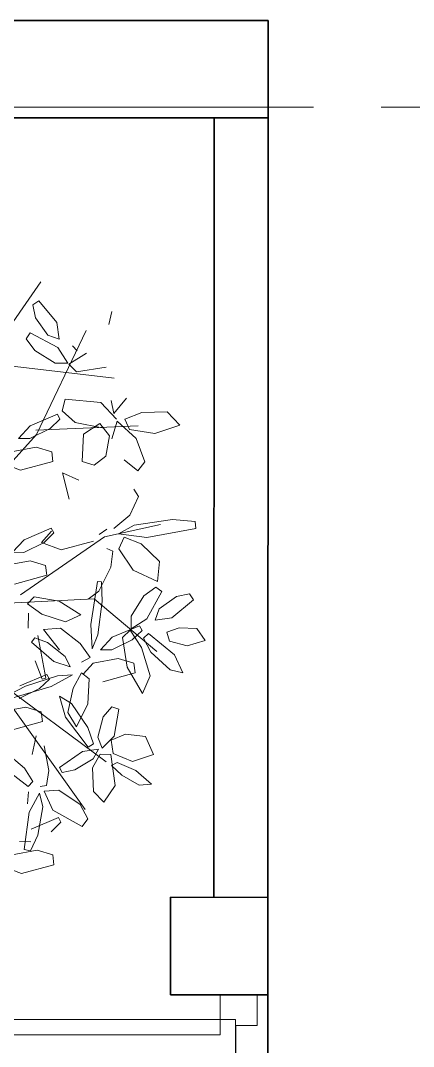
# Model space of a CAD drawing. Header units: inches. Extents: x 17146 to 31738, y -8920 to -2452.
# Drawn here: x 21816.1 to 21852.4, y -6522.3 to -6427.5 of the extents above; entities that cross this region are included whole.
import ezdxf

# ---------------------------------------------------------------- set-up
doc = ezdxf.new("R2010")
doc.units = ezdxf.units.IN
doc.header["$LTSCALE"] = 25
doc.header["$MEASUREMENT"] = 0
doc.linetypes.add('CENTER', pattern=[2, 1.25, -0.25, 0.25, -0.25])
doc.layers.get('Defpoints').update_dxf_attribs({"color": 251})
for name, color, linetype, lineweight in [('Center line', 252, 'CENTER', 20), ('Column', 130, 'Continuous', 35), ('Door-window', 40, 'Continuous', 15), ('plants', 105, 'Continuous', 18), ('Wall-Section', 6, 'Continuous', 35)]:
    doc.layers.add(name, color=color, linetype=linetype, lineweight=lineweight)

# ---------------------------------------------------------------- blocks, each defined once
blk = doc.blocks.new('*U54')
at = {"lineweight": 20}
for points in [[(2, 1.5), (2, 39.5), (3.25, 39.47), (3.25, 1.5)], [(0, 1.5), (0, -1.5), (2.5, -1.5), (2.5, 0.25), (2, 0.25), (2, 1.5)], [(42, 1.5), (42, -1.5), (39.5, -1.5), (39.5, 0.25), (40, 0.25), (40, 1.5)]]:
    blk.add_lwpolyline(points, close=True, dxfattribs=at)
at = {"lineweight": 13}
blk.add_arc((2, 1.5), 38, 360, 90, dxfattribs=at)
at = {"layer": 'Defpoints'}
blk.add_line((2.5, 0.25), (39.5, 0.25), dxfattribs=at)
blk = doc.blocks.new('grid')
at = {"layer": 'Center line'}
blk.add_line((-175, -1), (774, -1), dxfattribs=at)
blk = doc.blocks.new('Planta(planta)002')
at = {"color": 62}
for p, q in [((0.1782, 0.8387), (0.1608, 0.8226)), ((0.1774, 0.7988), (0.1782, 0.8387)), ((0.1608, 0.8226), (0.1525, 0.7843)), ((-0.0641, 0.8036), (-0.0517, 0.7893)), ((0.1647, 0.7615), (0.1774, 0.7988)), ((0.1862, 0.7821), (0.2237, 0.8033)), ((0.2237, 0.8033), (0.2388, 0.7685)), ((-0.0517, 0.7893), (-0.0651, 0.7609)), ((0.0126, 0.7311), (0.0271, 0.7943)), ((0.0271, 0.7943), (0.0459, 0.7928)), ((0.0459, 0.7928), (0.0563, 0.7632)), ((0.0903, 0.7942), (0.1292, 0.7888)), ((0.0921, 0.7652), (0.0903, 0.7942)), ((0.1292, 0.7888), (0.1682, 0.742)), ((0.1525, 0.7843), (0.153, 0.7573)), ((0.1722, 0.7439), (0.1862, 0.7821)), ((0.0058, 0.7586), (-0.0205, 0.7568)), ((0.0093, 0.7487), (0.0058, 0.7586)), ((0.0563, 0.7632), (0.0491, 0.7141)), ((0.125, 0.7326), (0.0921, 0.7652)), ((0.153, 0.7573), (0.1647, 0.7615)), ((0.2388, 0.7685), (0.216, 0.7367)), ((-0.0209, 0.6998), (-0.0807, 0.7413)), ((-0.0747, 0.7516), (-0.0427, 0.7422)), ((-0.0427, 0.7422), (0.0047, 0.7125)), ((-0.0425, 0.7248), (0.0093, 0.7487)), ((0.1682, 0.742), (0.1546, 0.726)), ((0.1888, 0.7239), (0.1722, 0.7439)), ((0.216, 0.7367), (0.1888, 0.7239)), ((0.3663, 0.7168), (0.3784, 0.7393)), ((0.3784, 0.7393), (0.3936, 0.704)), ((0.0285, 0.6942), (0.0126, 0.7311)), ((0.0991, 0.7107), (0.1388, 0.7224)), ((0.1546, 0.726), (0.125, 0.7326)), ((0.1595, 0.7177), (0.1351, 0.6974)), ((0.1388, 0.7224), (0.1595, 0.7177)), ((0.1658, 0.7212), (0.1984, 0.7228)), ((0.176, 0.7006), (0.1658, 0.7212)), ((0.1984, 0.7228), (0.2435, 0.6947)), ((0.3667, 0.6665), (0.3663, 0.7168)), ((0.4228, 0.7102), (0.454, 0.7288)), ((0.454, 0.7288), (0.4603, 0.7017)), ((0.0198, 0.69), (-0.0209, 0.6998)), ((0.0047, 0.7125), (0.0198, 0.69)), ((0.0491, 0.7141), (0.0285, 0.6942)), ((0.0789, 0.6957), (0.0991, 0.7107)), ((0.0826, 0.6851), (0.0789, 0.6957)), ((0.1351, 0.6974), (0.0826, 0.6851)), ((0.1492, 0.6998), (0.1607, 0.703)), ((0.1628, 0.6283), (0.1492, 0.6998)), ((0.1607, 0.703), (0.177, 0.6738)), ((0.212, 0.6818), (0.176, 0.7006)), ((0.2965, 0.7081), (0.3318, 0.696)), ((0.3143, 0.6519), (0.2965, 0.7081)), ((0.3318, 0.696), (0.3611, 0.6466)), ((0.3936, 0.704), (0.3904, 0.6385)), ((0.4067, 0.679), (0.4228, 0.7102)), ((0.4603, 0.7017), (0.4385, 0.6752)), ((0.0074, 0.6725), (-0.0111, 0.6868)), ((0.0302, 0.6818), (0.0398, 0.6899)), ((0.0398, 0.6899), (0.0644, 0.6736)), ((0.2375, 0.6813), (0.212, 0.6818)), ((0.2435, 0.6947), (0.2375, 0.6813)), ((0.4162, 0.6637), (0.4067, 0.679)), ((0.0094, 0.5998), (0.0148, 0.6651)), ((0.0148, 0.6651), (0.0274, 0.6652)), ((0.0274, 0.6652), (0.0362, 0.6362)), ((0.0644, 0.6736), (0.0939, 0.6349)), ((0.1626, 0.6567), (0.1722, 0.6256)), ((0.2105, 0.6431), (0.1626, 0.6567)), ((0.177, 0.6738), (0.19, 0.6194)), ((0.2618, 0.6357), (0.3164, 0.6706)), ((0.3288, 0.6563), (0.3154, 0.6279)), ((0.3164, 0.6706), (0.3288, 0.6563)), ((0.3772, 0.6378), (0.3667, 0.6665)), ((0.4385, 0.6752), (0.4162, 0.6637)), ((0.4433, 0.6522), (0.4969, 0.6595)), ((0.4969, 0.6595), (0.5006, 0.646)), ((0.0362, 0.6362), (0.0347, 0.5859)), ((0.3904, 0.6385), (0.3772, 0.6378)), ((0.4184, 0.6309), (0.4433, 0.6522)), ((0.5006, 0.646), (0.4799, 0.6307)), ((0.0978, 0.6106), (0.0658, 0.6294)), ((0.185, 0.5928), (0.1628, 0.6283)), ((0.1722, 0.6256), (0.214, 0.6014)), ((0.19, 0.6194), (0.185, 0.5928)), ((0.0715, 0.566), (0.1262, 0.6009)), ((0.1262, 0.6009), (0.1385, 0.5867)), ((0.1385, 0.5867), (0.1252, 0.5583)), ((0.2325, 0.5836), (0.1879, 0.5681)), ((0.2114, 0.5634), (0.2325, 0.5836)), ((0.1252, 0.5583), (0.0857, 0.5283)), ((0.1879, 0.5681), (0.1158, 0.5245)), ((0.155, 0.5312), (0.2114, 0.5634)), ((0.1698, 0.5541), (0.129, 0.5379)), ((0.1477, 0.5222), (0.1996, 0.546)), ((0.1961, 0.5559), (0.1698, 0.5541)), ((0.1929, 0.5499), (0.1865, 0.5456)), ((0.1865, 0.5456), (0.2037, 0.5117)), ((0.1996, 0.546), (0.1961, 0.5559)), ((0.2269, 0.5393), (0.226, 0.4822)), ((0.1195, 0.5178), (0.155, 0.5312)), ((0.226, 0.4822), (0.2365, 0.4811))]:
    blk.add_line(p, q, dxfattribs=at)
at = {"color": 60}
for p, q in [((-0.1187, 0.7687), (-0.0641, 0.8036)), ((-0.1332, 0.7312), (-0.1187, 0.7687)), ((-0.0651, 0.7609), (-0.1045, 0.7309)), ((-0.0807, 0.7413), (-0.0747, 0.7516)), ((-0.0612, 0.7405), (-0.0757, 0.7243))]:
    blk.add_line(p, q, dxfattribs=at)
at = {"color": 44}
for p, q in [((0.1781, 0.2194), (0.0553, 0.7767)), ((0.1247, 0.4756), (0.1514, 0.7447)), ((0.3696, 0.5158), (0.3756, 0.6742)), ((0.2426, 0.3888), (0.3696, 0.5158)), ((0.2795, 0.4052), (0.4717, 0.45)), ((0.5357, 0.213), (0.6745, 0.3539)), ((0.4984, -0.0432), (0.7119, 0.2578)), ((0.2048, 0.2194), (0.5304, 0.2194)), ((0.5304, 0.2194), (0.7439, 0.1554)), ((0.5571, 0.0529), (0.7546, 0.0272))]:
    blk.add_line(p, q, dxfattribs=at)
at = {"color": 64}
for p, q in [((0.2486, 0.6126), (0.2105, 0.6431)), ((0.3506, 0.6067), (0.3143, 0.6519)), ((0.3611, 0.6466), (0.3715, 0.608)), ((0.3154, 0.6279), (0.2759, 0.598)), ((0.36, 0.6238), (0.3193, 0.6075)), ((0.3379, 0.5918), (0.3898, 0.6157)), ((0.3863, 0.6256), (0.36, 0.6238)), ((0.3747, 0.6079), (0.4094, 0.6175)), ((0.3898, 0.6157), (0.3863, 0.6256)), ((0.4094, 0.6175), (0.468, 0.6029)), ((0.4394, 0.6221), (0.4184, 0.6309)), ((0.4799, 0.6307), (0.4394, 0.6221)), ((0.214, 0.6014), (0.247, 0.5937)), ((0.247, 0.5937), (0.2486, 0.6126)), ((0.2759, 0.598), (0.2473, 0.5982)), ((0.3193, 0.6075), (0.3048, 0.5913)), ((0.3715, 0.608), (0.3506, 0.6067)), ((0.3928, 0.5914), (0.3747, 0.6079)), ((0.468, 0.6029), (0.4662, 0.589)), ((0.2801, 0.5866), (0.2625, 0.5799)), ((0.2874, 0.5535), (0.2801, 0.5866)), ((0.2955, 0.5778), (0.3287, 0.5443)), ((0.3228, 0.5675), (0.2955, 0.5778)), ((0.3048, 0.5913), (0.3379, 0.5918)), ((0.4384, 0.5831), (0.3928, 0.5914)), ((0.4662, 0.589), (0.4384, 0.5831)), ((0.4614, 0.5345), (0.4765, 0.5841)), ((0.4765, 0.5841), (0.5078, 0.5609)), ((0.2406, 0.5695), (0.2269, 0.5393)), ((0.2491, 0.5494), (0.2406, 0.5695)), ((0.3761, 0.5305), (0.3228, 0.5675)), ((0.5078, 0.5609), (0.5096, 0.512)), ((0.5257, 0.5114), (0.6029, 0.5702)), ((0.6117, 0.5602), (0.585, 0.525)), ((0.6029, 0.5702), (0.6117, 0.5602)), ((0.2438, 0.4828), (0.1929, 0.5499)), ((0.2462, 0.5056), (0.2491, 0.5494)), ((0.2836, 0.5054), (0.2874, 0.5535)), ((0.3287, 0.5443), (0.399, 0.498)), ((0.2513, 0.5324), (0.2596, 0.4833)), ((0.3292, 0.5174), (0.2993, 0.5045)), ((0.3208, 0.4683), (0.3292, 0.5174)), ((0.4035, 0.5042), (0.3761, 0.5305)), ((0.4733, 0.486), (0.4614, 0.5345)), ((0.585, 0.525), (0.5273, 0.4775)), ((0.2365, 0.4811), (0.2462, 0.5056)), ((0.2596, 0.4833), (0.2836, 0.5054)), ((0.2993, 0.5045), (0.2797, 0.4604)), ((0.3867, 0.5125), (0.3614, 0.5077)), ((0.4366, 0.4981), (0.3867, 0.5125)), ((0.399, 0.498), (0.4035, 0.5042)), ((0.4625, 0.4806), (0.4366, 0.4981)), ((0.4717, 0.45), (0.5624, 0.5141)), ((0.4942, 0.4661), (0.5257, 0.5114)), ((0.5096, 0.512), (0.4971, 0.4786)), ((0.4585, 0.4686), (0.4625, 0.4806)), ((0.4971, 0.4786), (0.4733, 0.486)), ((0.5273, 0.4775), (0.4942, 0.4661)), ((0.2416, 0.459), (0.2639, 0.4402)), ((0.2797, 0.4604), (0.2755, 0.4268)), ((0.2944, 0.4272), (0.3208, 0.4683)), ((0.5361, 0.4579), (0.4958, 0.4523)), ((0.574, 0.446), (0.5361, 0.4579)), ((0.3968, 0.4045), (0.4514, 0.4394)), ((0.4682, 0.4394), (0.486, 0.4436)), ((0.5784, 0.4298), (0.574, 0.446)), ((0.2755, 0.4268), (0.2944, 0.4272)), ((0.2871, 0.3824), (0.3418, 0.4173)), ((0.3418, 0.4173), (0.3541, 0.403)), ((0.3541, 0.403), (0.3408, 0.3746)), ((0.3823, 0.367), (0.3968, 0.4045)), ((0.6081, 0.3782), (0.6101, 0.4122)), ((0.6101, 0.4122), (0.6318, 0.4104)), ((0.6318, 0.4104), (0.6541, 0.3675)), ((0.6858, 0.3877), (0.7302, 0.4131)), ((0.7302, 0.4131), (0.7324, 0.3773)), ((0.6584, 0.3463), (0.6858, 0.3877)), ((0.3408, 0.3746), (0.3013, 0.3446)), ((0.3854, 0.3705), (0.3446, 0.3542)), ((0.3633, 0.3385), (0.4152, 0.3624)), ((0.411, 0.3668), (0.3823, 0.367)), ((0.4117, 0.3723), (0.3854, 0.3705)), ((0.4152, 0.3624), (0.4117, 0.3723)), ((0.7324, 0.3773), (0.6986, 0.3419)), ((0.3446, 0.3542), (0.3302, 0.338)), ((0.3302, 0.338), (0.3633, 0.3385)), ((0.5615, 0.3422), (0.5894, 0.3469))]:
    blk.add_line(p, q, dxfattribs=at)
at = {"color": 66}
for p, q in [((0.6541, 0.3675), (0.654, 0.3177)), ((0.5089, 0.3064), (0.4799, 0.3503)), ((0.5198, 0.3397), (0.5089, 0.3064)), ((0.5507, 0.3202), (0.5615, 0.3422)), ((0.5894, 0.3469), (0.6233, 0.3257)), ((0.6673, 0.3263), (0.6584, 0.3463)), ((0.6986, 0.3419), (0.6673, 0.3263)), ((0.5917, 0.2866), (0.5507, 0.3202)), ((0.654, 0.3177), (0.622, 0.3327)), ((0.6233, 0.3257), (0.6281, 0.2961)), ((0.5978, 0.2595), (0.6253, 0.3046)), ((0.6564, 0.3144), (0.6596, 0.2702)), ((0.6612, 0.3031), (0.6996, 0.3013)), ((0.6761, 0.2824), (0.6612, 0.3031)), ((0.6281, 0.2961), (0.5917, 0.2866)), ((0.4583, 0.243), (0.513, 0.278)), ((0.5254, 0.2637), (0.512, 0.2353)), ((0.513, 0.278), (0.5254, 0.2637)), ((0.5976, 0.2253), (0.5978, 0.2595)), ((0.6596, 0.2702), (0.6181, 0.2147)), ((0.4439, 0.2055), (0.4583, 0.243)), ((0.512, 0.2353), (0.4725, 0.2053)), ((0.5566, 0.2312), (0.5159, 0.2149)), ((0.5345, 0.1992), (0.5864, 0.223)), ((0.5829, 0.2329), (0.5566, 0.2312)), ((0.5864, 0.223), (0.5829, 0.2329)), ((0.6181, 0.2147), (0.5976, 0.2253)), ((0.6721, 0.1957), (0.7173, 0.2319)), ((0.5159, 0.2149), (0.5014, 0.1987)), ((0.5014, 0.1987), (0.5345, 0.1992)), ((0.6733, 0.1747), (0.6721, 0.1957)), ((0.712, 0.1851), (0.6733, 0.1747)), ((0.7822, 0.18), (0.8047, 0.1679)), ((0.6568, 0.1534), (0.6733, 0.1715)), ((0.6733, 0.1715), (0.6829, 0.1368)), ((0.7039, 0.1558), (0.7032, 0.1691)), ((0.6485, 0.1079), (0.6568, 0.1534)), ((0.6829, 0.1368), (0.6682, 0.0782)), ((0.6875, 0.1069), (0.6963, 0.1279)), ((0.6963, 0.1279), (0.7176, 0.1029)), ((0.6543, 0.0801), (0.6485, 0.1079)), ((0.696, 0.0663), (0.6875, 0.1069)), ((0.6682, 0.0782), (0.6543, 0.0801))]:
    blk.add_line(p, q, dxfattribs=at)
at = {"color": 68}
for p, q in [((0.7176, 0.1029), (0.7249, 0.0493)), ((0.7114, 0.0457), (0.696, 0.0663)), ((0.7249, 0.0493), (0.7114, 0.0457))]:
    blk.add_line(p, q, dxfattribs=at)

msp = doc.modelspace()

# ---------------------------------------------------------------- linework, layer by layer
at = {"layer": 'Wall-Section'}
for p, q in [((21600.87, -6427.534), (21838.942, -6427.534)), ((21838.942, -6436.534), (21838.942, -6427.534)), ((21600.87, -6436.534), (21838.942, -6436.534))]:
    msp.add_line(p, q, dxfattribs=at)
at = {"layer": 'Wall-Section', "color": 1}
msp.add_line((21838.913, -6517.534), (21829.912, -6517.534), dxfattribs=at)
for points in [[(20896.876, -6699.593), (20887.837, -6427.534), (21838.942, -6427.534), (21838.827, -6775.572), (20896.876, -6699.593)], [(21833.939, -6436.533), (21833.915, -6508.536)], [(21829.912, -6517.534), (21829.912, -6508.534), (21838.915, -6508.537)]]:
    msp.add_lwpolyline(points, dxfattribs=at)

# ---------------------------------------------------------------- block references
at = {"layer": 'Column'}
msp.add_blockref('grid', (21086.87, -6434.534), dxfattribs=at)
at = {"layer": 'Door-window', "xscale": -1.14284933726681, "yscale": 1.14284933726681, "zscale": 1.14284933726681, "rotation": 90}
msp.add_blockref('*U54', (21836.199, -6517.534), dxfattribs=at)
at = {"layer": 'plants', "extrusion": (0, 0, -1), "xscale": 47.72499626327076, "yscale": 47.72499626327076, "zscale": -47.72499626272598, "rotation": 132.1834378060478}
msp.add_blockref('Planta(planta)002', (-21792.774, -6477.5), dxfattribs=at)

doc.saveas('drawing.dxf')
